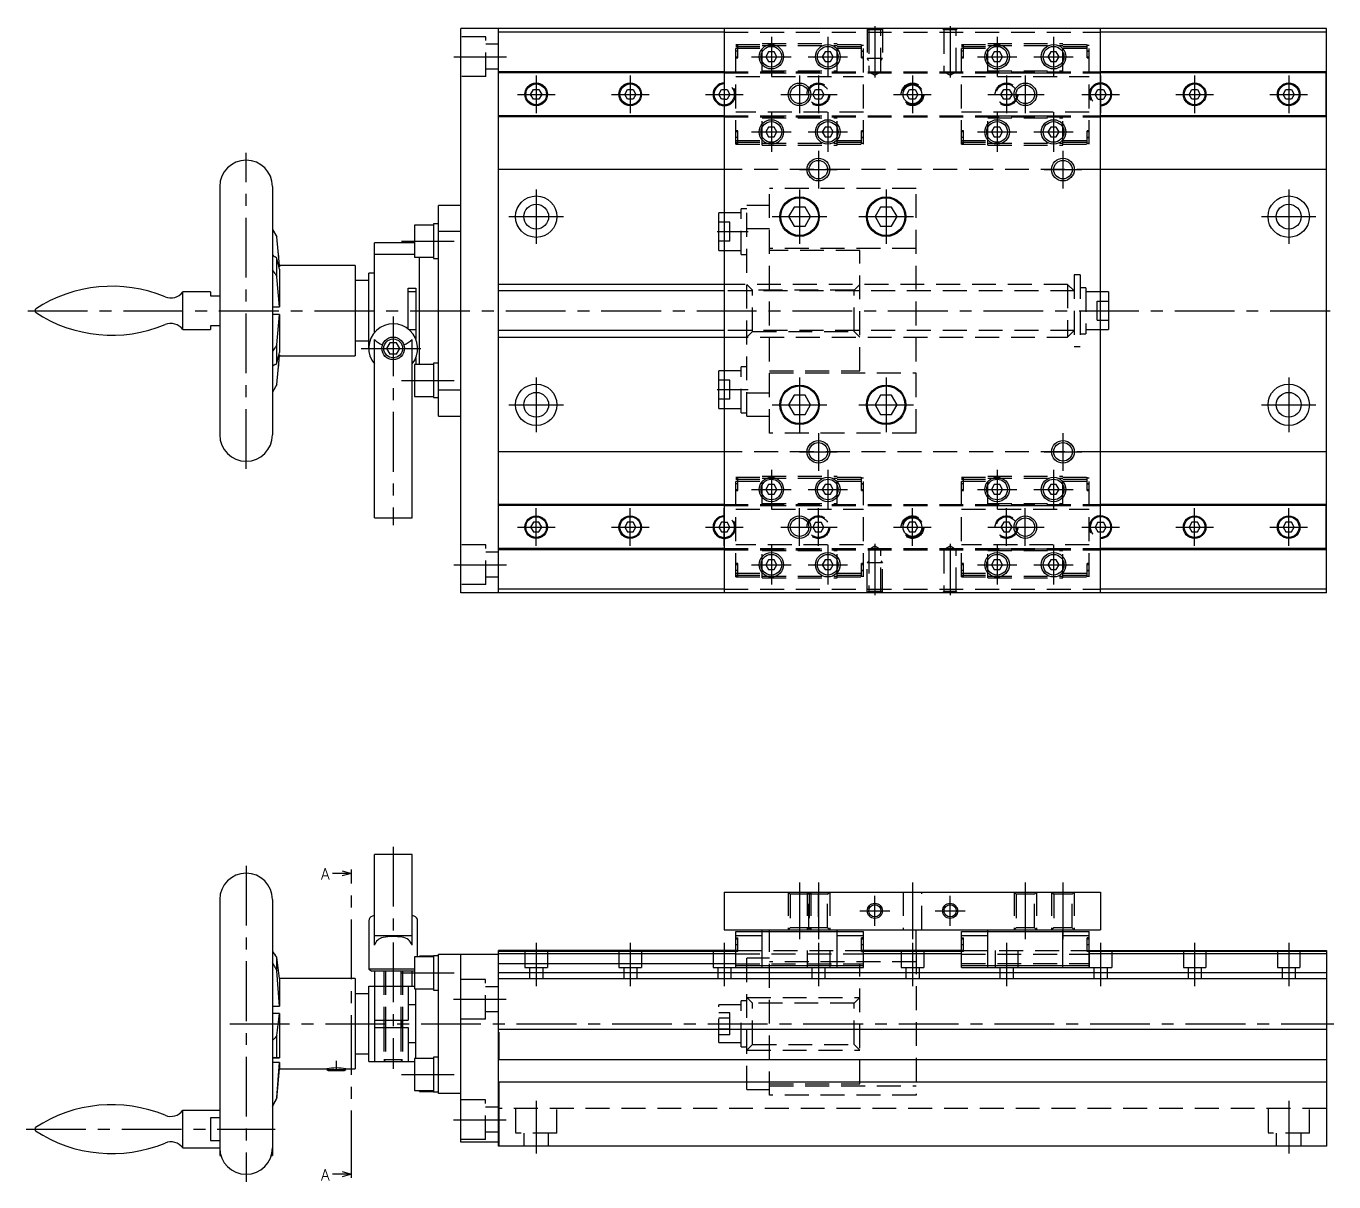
# Model space of a CAD drawing. Extents: x -2 to 570, y -8 to 315.
# Drawn here: x 222.8 to 570.3, y 8 to 315.1 of the extents above; entities that cross this region are included whole.
import ezdxf

# ---------------------------------------------------------------- set-up
doc = ezdxf.new("R2010")
doc.units = 0
doc.header["$LTSCALE"] = 0.5
doc.linetypes.add('CENTER', pattern=[50.8, 31.75, -6.35, 6.35, -6.35])
doc.linetypes.add('DASHED', pattern=[19.05, 12.7, -6.35])
for name, color, linetype in [('MSM_CENTER', 1, 'CENTER'), ('MSM_CONTINUOUS', 7, 'CONTINUOUS'), ('MSM_DASHED', 4, 'DASHED'), ('MSM_NARROW', 5, 'CONTINUOUS'), ('MSM_PART_NUMBER', 7, 'CONTINUOUS')]:
    doc.layers.add(name, color=color, linetype=linetype)
doc.styles.get("Standard").update_dxf_attribs({"font": 'txt.shx', "height": 3, "bigfont": 'bigfont.shx'})

msp = doc.modelspace()

# ---------------------------------------------------------------- linework, layer by layer
at = {"layer": 'MSM_CENTER'}
for p, q in [((448.31, 315.1), (448.31, 301.42)), ((468.31, 315.1), (468.31, 301.42)), ((420.81, 312.23), (420.81, 301.73)), ((435.81, 312.23), (435.81, 301.73)), ((480.81, 312.23), (480.81, 301.73)), ((495.81, 312.23), (495.81, 301.73)), ((336.38, 306.98), (350.38, 306.98)), ((411.88, 308.48), (411.33, 308.48)), ((415.56, 306.98), (426.06, 306.98)), ((430.56, 306.98), (441.06, 306.98)), ((445.28, 308.48), (444.73, 308.48)), ((471.88, 308.48), (471.33, 308.48)), ((475.56, 306.98), (486.06, 306.98)), ((490.56, 306.98), (501.06, 306.98)), ((505.28, 308.48), (504.73, 308.48)), ((358.31, 301.98), (358.31, 291.98)), ((383.31, 301.98), (383.31, 291.98)), ((408.31, 301.98), (408.31, 291.98)), ((428.31, 301.98), (428.31, 291.98)), ((433.31, 301.98), (433.31, 291.98)), ((458.31, 301.98), (458.31, 291.98)), ((483.31, 301.98), (483.31, 291.98)), ((488.31, 301.98), (488.31, 291.98)), ((508.31, 301.98), (508.31, 291.98)), ((533.31, 301.98), (533.31, 291.98)), ((558.31, 301.98), (558.31, 291.98)), ((353.31, 296.98), (363.31, 296.98)), ((378.31, 296.98), (388.31, 296.98)), ((403.31, 296.98), (413.31, 296.98)), ((423.31, 296.98), (438.31, 296.98)), ((453.31, 296.98), (463.31, 296.98)), ((478.31, 296.98), (493.31, 296.98)), ((503.31, 296.98), (513.31, 296.98)), ((528.31, 296.98), (538.31, 296.98)), ((553.31, 296.98), (563.31, 296.98)), ((420.81, 292.23), (420.81, 281.73)), ((435.81, 292.23), (435.81, 281.73)), ((480.81, 292.23), (480.81, 281.73)), ((495.81, 292.23), (495.81, 281.73)), ((411.88, 285.48), (411.33, 285.48)), ((415.56, 286.98), (426.06, 286.98)), ((430.56, 286.98), (441.06, 286.98)), ((445.28, 285.48), (444.73, 285.48)), ((471.88, 285.48), (471.33, 285.48)), ((475.56, 286.98), (486.06, 286.98)), ((490.56, 286.98), (501.06, 286.98)), ((505.28, 285.48), (504.73, 285.48)), ((433.31, 281.98), (433.31, 271.98)), ((498.31, 281.98), (498.31, 271.98)), ((281.21, 197.48), (281.21, 281.48)), ((428.31, 276.98), (438.31, 276.98)), ((493.31, 276.98), (503.31, 276.98)), ((358.31, 271.73), (358.31, 257.23)), ((428.31, 271.73), (428.31, 257.23)), ((451.31, 271.73), (451.31, 257.23)), ((558.31, 271.73), (558.31, 257.23)), ((351.06, 264.48), (365.56, 264.48)), ((421.06, 264.48), (435.56, 264.48)), ((444.06, 264.48), (458.56, 264.48)), ((551.06, 264.48), (565.56, 264.48)), ((322.48, 257.98), (336.48, 257.98)), ((414.68, 260.48), (406.43, 260.48)), ((223.21, 239.48), (570.31, 239.48)), ((320.31, 237.98), (320.31, 182.48)), ((311.81, 229.48), (328.81, 229.48)), ((322.48, 220.98), (336.48, 220.98)), ((358.31, 221.73), (358.31, 207.23)), ((428.31, 221.73), (428.31, 207.23)), ((451.31, 221.73), (451.31, 207.23)), ((558.31, 221.73), (558.31, 207.23)), ((414.68, 218.48), (406.43, 218.48)), ((351.06, 214.48), (365.56, 214.48)), ((421.06, 214.48), (435.56, 214.48)), ((444.06, 214.48), (458.56, 214.48)), ((551.06, 214.48), (565.56, 214.48)), ((433.31, 206.98), (433.31, 196.98)), ((498.31, 206.98), (498.31, 196.98)), ((428.31, 201.98), (438.31, 201.98)), ((493.31, 201.98), (503.31, 201.98)), ((420.81, 197.23), (420.81, 186.73)), ((435.81, 197.23), (435.81, 186.73)), ((480.81, 197.23), (480.81, 186.73)), ((495.81, 197.23), (495.81, 186.73)), ((411.88, 193.48), (411.33, 193.48)), ((415.56, 191.98), (426.06, 191.98)), ((430.56, 191.98), (441.06, 191.98)), ((445.28, 193.48), (444.73, 193.48)), ((471.88, 193.48), (471.33, 193.48)), ((475.56, 191.98), (486.06, 191.98)), ((490.56, 191.98), (501.06, 191.98)), ((505.28, 193.48), (504.73, 193.48)), ((358.31, 176.98), (358.31, 186.98)), ((383.31, 176.98), (383.31, 186.98)), ((408.31, 176.98), (408.31, 186.98)), ((428.31, 176.98), (428.31, 186.98)), ((433.31, 176.98), (433.31, 186.98)), ((458.31, 176.98), (458.31, 186.98)), ((483.31, 176.98), (483.31, 186.98)), ((488.31, 176.98), (488.31, 186.98)), ((508.31, 176.98), (508.31, 186.98)), ((533.31, 176.98), (533.31, 186.98)), ((558.31, 176.98), (558.31, 186.98)), ((353.31, 181.98), (363.31, 181.98)), ((378.31, 181.98), (388.31, 181.98)), ((403.31, 181.98), (413.31, 181.98)), ((423.31, 181.98), (438.31, 181.98)), ((453.31, 181.98), (463.31, 181.98)), ((478.31, 181.98), (493.31, 181.98)), ((503.31, 181.98), (513.31, 181.98)), ((528.31, 181.98), (538.31, 181.98)), ((553.31, 181.98), (563.31, 181.98)), ((448.31, 177.53), (448.31, 163.86)), ((468.31, 177.53), (468.31, 163.86)), ((420.81, 177.23), (420.81, 166.73)), ((435.81, 177.23), (435.81, 166.73)), ((480.81, 177.23), (480.81, 166.73)), ((495.81, 177.23), (495.81, 166.73)), ((336.38, 171.98), (350.38, 171.98)), ((411.88, 170.48), (411.33, 170.48)), ((415.56, 171.98), (426.06, 171.98)), ((430.56, 171.98), (441.06, 171.98)), ((445.28, 170.48), (444.73, 170.48)), ((471.88, 170.48), (471.33, 170.48)), ((475.56, 171.98), (486.06, 171.98)), ((490.56, 171.98), (501.06, 171.98)), ((505.28, 170.48), (504.73, 170.48)), ((320.31, 97), (320.31, 38.03)), ((281.21, 92), (281.21, 8)), ((309.21, 11.04), (309.21, 88.96)), ((428.31, 87.5), (428.31, 72.5)), ((433.31, 87.5), (433.31, 72.5)), ((458.31, 87.5), (458.31, 72.5)), ((488.31, 87.5), (488.31, 72.5)), ((498.31, 87.5), (498.31, 72.5)), ((448.31, 76), (448.31, 84)), ((468.31, 76), (468.31, 84)), ((444.31, 80), (452.31, 80)), ((464.31, 80), (472.31, 80)), ((358.31, 71.5), (358.31, 60)), ((383.31, 71.5), (383.31, 60)), ((408.31, 71.5), (408.31, 60)), ((411.88, 71), (411.33, 71)), ((433.31, 71.5), (433.31, 60)), ((445.28, 71), (444.73, 71)), ((458.31, 71.5), (458.31, 60)), ((471.88, 71), (471.33, 71)), ((483.31, 71.5), (483.31, 60)), ((505.28, 71), (504.73, 71)), ((508.31, 71.5), (508.31, 60)), ((533.31, 71.5), (533.31, 60)), ((558.31, 71.5), (558.31, 60)), ((322.48, 63.5), (336.48, 63.5)), ((336.31, 56.5), (350.31, 56.5)), ((276.91, 50), (570.31, 50)), ((305.21, 37.48), (305.21, 40.12)), ((322.48, 36.5), (336.48, 36.5)), ((358.31, 29.5), (358.31, 15.5)), ((558.31, 29.5), (558.31, 15.5)), ((336.31, 24.5), (350.36, 24.5)), ((222.76, 22), (288.91, 22))]:
    msp.add_line(p, q, dxfattribs=at)
at = {"layer": 'MSM_CONTINUOUS'}
for p, q in [((338.31, 164.48), (338.31, 314.48)), ((348.31, 314.48), (338.31, 314.48)), ((348.31, 164.48), (348.31, 314.48)), ((348.31, 314.43), (348.36, 314.43)), ((408.31, 313.48), (348.31, 313.48)), ((568.31, 314.48), (348.36, 314.48)), ((348.36, 314.48), (348.36, 314.43)), ((408.31, 314.48), (408.31, 164.48)), ((508.31, 164.48), (508.31, 314.48)), ((568.31, 313.48), (508.31, 313.48)), ((568.31, 164.48), (568.31, 314.48)), ((420.07, 308.26), (419.33, 306.98)), ((419.33, 306.98), (420.07, 305.7)), ((421.55, 308.26), (420.07, 308.26)), ((422.28, 306.98), (421.55, 308.26)), ((421.55, 305.7), (422.28, 306.98)), ((435.07, 308.26), (434.33, 306.98)), ((434.33, 306.98), (435.07, 305.7)), ((436.55, 308.26), (435.07, 308.26)), ((437.28, 306.98), (436.55, 308.26)), ((436.55, 305.7), (437.28, 306.98)), ((480.07, 308.26), (479.33, 306.98)), ((479.33, 306.98), (480.07, 305.7)), ((481.55, 308.26), (480.07, 308.26)), ((482.28, 306.98), (481.55, 308.26)), ((481.55, 305.7), (482.28, 306.98)), ((495.07, 308.26), (494.33, 306.98)), ((494.33, 306.98), (495.07, 305.7)), ((496.55, 308.26), (495.07, 308.26)), ((497.28, 306.98), (496.55, 308.26)), ((496.55, 305.7), (497.28, 306.98)), ((408.31, 302.98), (348.31, 302.98)), ((408.31, 302.68), (348.31, 302.68)), ((420.07, 305.7), (421.55, 305.7)), ((435.07, 305.7), (436.55, 305.7)), ((480.07, 305.7), (481.55, 305.7)), ((495.07, 305.7), (496.55, 305.7)), ((568.31, 302.98), (508.31, 302.98)), ((568.26, 302.68), (508.31, 302.68)), ((568.26, 290.98), (568.26, 302.98)), ((356.83, 296.98), (357.57, 298.26)), ((357.57, 295.7), (356.83, 296.98)), ((357.57, 298.26), (359.05, 298.26)), ((359.05, 295.7), (357.57, 295.7)), ((359.05, 298.26), (359.78, 296.98)), ((359.78, 296.98), (359.05, 295.7)), ((381.83, 296.98), (382.57, 298.26)), ((382.57, 295.7), (381.83, 296.98)), ((382.57, 298.26), (384.05, 298.26)), ((384.05, 295.7), (382.57, 295.7)), ((384.05, 298.26), (384.78, 296.98)), ((384.78, 296.98), (384.05, 295.7)), ((406.83, 296.98), (407.57, 298.26)), ((407.57, 295.7), (406.83, 296.98)), ((407.57, 298.26), (408.31, 298.26)), ((408.31, 295.7), (407.57, 295.7)), ((456.83, 296.98), (457.57, 298.26)), ((457.57, 295.7), (456.83, 296.98)), ((457.57, 298.26), (459.05, 298.26)), ((459.05, 295.7), (457.57, 295.7)), ((459.05, 298.26), (459.78, 296.98)), ((459.78, 296.98), (459.05, 295.7)), ((508.31, 298.26), (509.05, 298.26)), ((508.31, 295.7), (509.05, 295.7)), ((509.05, 298.26), (509.78, 296.98)), ((509.78, 296.98), (509.05, 295.7)), ((531.83, 296.98), (532.57, 298.26)), ((532.57, 295.7), (531.83, 296.98)), ((532.57, 298.26), (534.05, 298.26)), ((534.05, 295.7), (532.57, 295.7)), ((534.05, 298.26), (534.78, 296.98)), ((534.78, 296.98), (534.05, 295.7)), ((556.83, 296.98), (557.57, 298.26)), ((557.57, 295.7), (556.83, 296.98)), ((557.57, 298.26), (559.05, 298.26)), ((559.05, 295.7), (557.57, 295.7)), ((559.05, 298.26), (559.78, 296.98)), ((559.78, 296.98), (559.05, 295.7)), ((408.31, 291.28), (348.31, 291.28)), ((408.31, 290.98), (348.31, 290.98)), ((568.26, 291.28), (508.31, 291.28)), ((568.26, 290.98), (508.31, 290.98)), ((420.07, 288.26), (419.33, 286.98)), ((419.33, 286.98), (420.07, 285.7)), ((421.55, 288.26), (420.07, 288.26)), ((420.07, 285.7), (421.55, 285.7)), ((422.28, 286.98), (421.55, 288.26)), ((421.55, 285.7), (422.28, 286.98)), ((435.07, 288.26), (434.33, 286.98)), ((434.33, 286.98), (435.07, 285.7)), ((436.55, 288.26), (435.07, 288.26)), ((435.07, 285.7), (436.55, 285.7)), ((437.28, 286.98), (436.55, 288.26)), ((436.55, 285.7), (437.28, 286.98)), ((480.07, 288.26), (479.33, 286.98)), ((479.33, 286.98), (480.07, 285.7)), ((481.55, 288.26), (480.07, 288.26)), ((480.07, 285.7), (481.55, 285.7)), ((482.28, 286.98), (481.55, 288.26)), ((481.55, 285.7), (482.28, 286.98)), ((495.07, 288.26), (494.33, 286.98)), ((494.33, 286.98), (495.07, 285.7)), ((496.55, 288.26), (495.07, 288.26)), ((495.07, 285.7), (496.55, 285.7)), ((497.28, 286.98), (496.55, 288.26)), ((496.55, 285.7), (497.28, 286.98)), ((408.31, 276.98), (348.31, 276.98)), ((568.31, 276.98), (508.31, 276.98)), ((274.21, 272.48), (274.21, 206.48)), ((288.21, 272.48), (288.21, 206.48)), ((332.31, 211.48), (332.31, 267.48)), ((338.31, 267.48), (332.31, 267.48)), ((406.81, 255.48), (406.81, 265.48)), ((408.31, 265.48), (406.81, 265.48)), ((426.84, 267.02), (425.37, 264.48)), ((425.37, 264.48), (426.84, 261.94)), ((429.77, 267.02), (426.84, 267.02)), ((431.24, 264.48), (429.77, 267.02)), ((429.77, 261.94), (431.24, 264.48)), ((449.84, 267.02), (448.37, 264.48)), ((448.37, 264.48), (449.84, 261.94)), ((452.77, 267.02), (449.84, 267.02)), ((454.24, 264.48), (452.77, 267.02)), ((452.77, 261.94), (454.24, 264.48)), ((288.21, 261.08), (289.38, 259.08)), ((326.01, 262.23), (326.01, 253.73)), ((331.01, 262.23), (326.01, 262.23)), ((331.01, 262.58), (331.01, 253.38)), ((332.31, 262.58), (331.01, 262.58)), ((426.84, 261.94), (429.77, 261.94)), ((449.84, 261.94), (452.77, 261.94)), ((290.07, 251.48), (289.38, 259.08)), ((315.31, 233.63), (315.31, 257.48)), ((326.01, 257.48), (315.31, 257.48)), ((338.31, 260.49), (332.31, 260.49)), ((289.38, 253.49), (288.9, 253.79)), ((290.07, 251.16), (289.78, 254.85)), ((326.01, 254.44), (315.31, 254.44)), ((326.01, 253.73), (331.01, 253.73)), ((327.31, 225.23), (327.31, 253.73)), ((406.81, 255.48), (408.31, 255.48)), ((289.38, 248.52), (289.38, 253.49)), ((289.94, 251.16), (290.07, 251.16)), ((310.21, 251.48), (290.07, 251.48)), ((290.07, 251.48), (290.07, 251.16)), ((290.07, 250.54), (290.07, 240.48)), ((310.21, 251.48), (310.21, 227.48)), ((331.01, 253.38), (332.31, 253.38)), ((288.9, 249.35), (289.38, 248.52)), ((290.07, 240.48), (289.38, 248.52)), ((313.81, 247.48), (310.21, 247.48)), ((313.81, 229.48), (313.81, 249.48)), ((315.31, 249.48), (313.81, 249.48)), ((271.71, 244.48), (264.42, 244.48)), ((264.42, 234.48), (264.42, 244.48)), ((271.71, 244.48), (271.71, 243.48)), ((271.71, 243.48), (274.21, 243.48)), ((324.31, 234.6), (324.31, 245.48)), ((324.31, 245.48), (326.31, 245.48)), ((326.31, 244.48), (324.31, 244.48)), ((326.31, 245.48), (326.31, 231.98)), ((408.31, 246.48), (348.31, 246.48)), ((510.41, 244.48), (508.31, 244.48)), ((510.41, 244.48), (510.41, 234.48)), ((225.21, 239.06), (225.21, 239.9)), ((288.21, 240.48), (290.07, 240.48)), ((290.07, 238.47), (288.21, 238.47)), ((289.38, 230.43), (290.07, 238.47)), ((290.07, 238.47), (290.07, 228.41)), ((264.42, 234.48), (271.71, 234.48)), ((271.71, 235.48), (271.71, 234.48)), ((274.21, 235.48), (271.71, 235.48)), ((324.46, 234.48), (326.31, 234.48)), ((508.31, 234.48), (510.41, 234.48)), ((289.38, 230.43), (288.9, 229.6)), ((289.38, 225.47), (289.38, 230.43)), ((310.21, 231.48), (313.81, 231.48)), ((315.31, 184.48), (315.31, 231.81)), ((319.44, 230.98), (318.57, 229.48)), ((318.57, 229.48), (319.44, 227.98)), ((321.17, 230.98), (319.44, 230.98)), ((322.04, 229.48), (321.17, 230.98)), ((321.17, 227.98), (322.04, 229.48)), ((325.31, 184.48), (325.31, 231.81)), ((348.31, 232.48), (408.31, 232.48)), ((289.38, 219.88), (290.07, 227.48)), ((289.78, 224.11), (290.07, 227.79)), ((290.07, 227.79), (289.94, 227.79)), ((290.07, 227.79), (290.07, 227.48)), ((290.07, 227.48), (310.21, 227.48)), ((321.17, 227.98), (319.44, 227.98)), ((326.31, 226.98), (326.31, 225.23)), ((288.9, 225.16), (289.38, 225.47)), ((326.01, 225.23), (326.01, 216.73)), ((331.01, 225.23), (326.01, 225.23)), ((331.01, 225.58), (331.01, 216.38)), ((332.31, 225.58), (331.01, 225.58)), ((406.81, 213.48), (406.81, 223.48)), ((408.31, 223.48), (406.81, 223.48)), ((289.38, 219.88), (288.21, 217.88)), ((326.01, 216.73), (331.01, 216.73)), ((331.01, 216.38), (332.31, 216.38)), ((332.31, 218.46), (338.31, 218.46)), ((426.84, 217.02), (425.37, 214.48)), ((429.77, 217.02), (426.84, 217.02)), ((431.24, 214.48), (429.77, 217.02)), ((449.84, 217.02), (448.37, 214.48)), ((452.77, 217.02), (449.84, 217.02)), ((454.24, 214.48), (452.77, 217.02)), ((406.81, 213.48), (408.31, 213.48)), ((425.37, 214.48), (426.84, 211.94)), ((429.77, 211.94), (431.24, 214.48)), ((448.37, 214.48), (449.84, 211.94)), ((452.77, 211.94), (454.24, 214.48)), ((332.31, 211.48), (338.31, 211.48)), ((426.84, 211.94), (429.77, 211.94)), ((449.84, 211.94), (452.77, 211.94)), ((408.31, 201.98), (348.31, 201.98)), ((568.31, 201.98), (508.31, 201.98)), ((420.07, 193.26), (419.33, 191.98)), ((419.33, 191.98), (420.07, 190.7)), ((421.55, 193.26), (420.07, 193.26)), ((422.28, 191.98), (421.55, 193.26)), ((421.55, 190.7), (422.28, 191.98)), ((435.07, 193.26), (434.33, 191.98)), ((434.33, 191.98), (435.07, 190.7)), ((436.55, 193.26), (435.07, 193.26)), ((437.28, 191.98), (436.55, 193.26)), ((436.55, 190.7), (437.28, 191.98)), ((480.07, 193.26), (479.33, 191.98)), ((479.33, 191.98), (480.07, 190.7)), ((481.55, 193.26), (480.07, 193.26)), ((482.28, 191.98), (481.55, 193.26)), ((481.55, 190.7), (482.28, 191.98)), ((495.07, 193.26), (494.33, 191.98)), ((494.33, 191.98), (495.07, 190.7)), ((496.55, 193.26), (495.07, 193.26)), ((497.28, 191.98), (496.55, 193.26)), ((496.55, 190.7), (497.28, 191.98)), ((408.31, 187.98), (348.31, 187.98)), ((408.31, 187.68), (348.31, 187.68)), ((420.07, 190.7), (421.55, 190.7)), ((435.07, 190.7), (436.55, 190.7)), ((480.07, 190.7), (481.55, 190.7)), ((495.07, 190.7), (496.55, 190.7)), ((568.26, 187.98), (508.31, 187.98)), ((568.26, 187.68), (508.31, 187.68)), ((568.26, 175.98), (568.26, 187.98)), ((315.31, 184.48), (325.31, 184.48)), ((357.57, 183.26), (356.83, 181.98)), ((356.83, 181.98), (357.57, 180.7)), ((359.05, 183.26), (357.57, 183.26)), ((359.78, 181.98), (359.05, 183.26)), ((359.05, 180.7), (359.78, 181.98)), ((382.57, 183.26), (381.83, 181.98)), ((381.83, 181.98), (382.57, 180.7)), ((384.05, 183.26), (382.57, 183.26)), ((384.78, 181.98), (384.05, 183.26)), ((384.05, 180.7), (384.78, 181.98)), ((407.57, 183.26), (406.83, 181.98)), ((406.83, 181.98), (407.57, 180.7)), ((408.31, 183.26), (407.57, 183.26)), ((457.57, 183.26), (456.83, 181.98)), ((456.83, 181.98), (457.57, 180.7)), ((459.05, 183.26), (457.57, 183.26)), ((459.78, 181.98), (459.05, 183.26)), ((459.05, 180.7), (459.78, 181.98)), ((508.31, 183.26), (509.05, 183.26)), ((509.78, 181.98), (509.05, 183.26)), ((509.05, 180.7), (509.78, 181.98)), ((532.57, 183.26), (531.83, 181.98)), ((531.83, 181.98), (532.57, 180.7)), ((534.05, 183.26), (532.57, 183.26)), ((534.78, 181.98), (534.05, 183.26)), ((534.05, 180.7), (534.78, 181.98)), ((557.57, 183.26), (556.83, 181.98)), ((556.83, 181.98), (557.57, 180.7)), ((559.05, 183.26), (557.57, 183.26)), ((559.78, 181.98), (559.05, 183.26)), ((559.05, 180.7), (559.78, 181.98)), ((357.57, 180.7), (359.05, 180.7)), ((382.57, 180.7), (384.05, 180.7)), ((407.57, 180.7), (408.31, 180.7)), ((457.57, 180.7), (459.05, 180.7)), ((508.31, 180.7), (509.05, 180.7)), ((532.57, 180.7), (534.05, 180.7)), ((557.57, 180.7), (559.05, 180.7)), ((408.31, 176.28), (348.31, 176.28)), ((408.31, 175.98), (348.31, 175.98)), ((568.26, 176.28), (508.31, 176.28)), ((568.31, 175.98), (508.31, 175.98)), ((420.07, 173.26), (419.33, 171.98)), ((419.33, 171.98), (420.07, 170.7)), ((421.55, 173.26), (420.07, 173.26)), ((420.07, 170.7), (421.55, 170.7)), ((422.28, 171.98), (421.55, 173.26)), ((421.55, 170.7), (422.28, 171.98)), ((435.07, 173.26), (434.33, 171.98)), ((434.33, 171.98), (435.07, 170.7)), ((436.55, 173.26), (435.07, 173.26)), ((435.07, 170.7), (436.55, 170.7)), ((437.28, 171.98), (436.55, 173.26)), ((436.55, 170.7), (437.28, 171.98)), ((480.07, 173.26), (479.33, 171.98)), ((479.33, 171.98), (480.07, 170.7)), ((481.55, 173.26), (480.07, 173.26)), ((480.07, 170.7), (481.55, 170.7)), ((482.28, 171.98), (481.55, 173.26)), ((481.55, 170.7), (482.28, 171.98)), ((495.07, 173.26), (494.33, 171.98)), ((494.33, 171.98), (495.07, 170.7)), ((496.55, 173.26), (495.07, 173.26)), ((495.07, 170.7), (496.55, 170.7)), ((497.28, 171.98), (496.55, 173.26)), ((496.55, 170.7), (497.28, 171.98)), ((348.31, 164.48), (338.31, 164.48)), ((408.31, 165.48), (348.31, 165.48)), ((348.36, 164.53), (348.31, 164.53)), ((348.36, 164.53), (348.36, 164.48)), ((568.31, 164.48), (348.36, 164.48)), ((568.31, 165.48), (508.31, 165.48)), ((315.31, 70.86), (315.31, 95)), ((325.31, 95), (315.31, 95)), ((325.31, 70.86), (325.31, 95)), ((408.31, 85), (408.31, 75)), ((408.31, 85), (508.31, 85)), ((508.31, 85), (508.31, 75)), ((274.21, 83), (274.21, 15)), ((288.21, 83), (288.21, 15)), ((313.81, 77.37), (313.81, 64.5)), ((326.81, 67.75), (326.81, 77.37)), ((315.31, 73.42), (325.31, 73.42)), ((408.31, 75), (508.31, 75)), ((411.36, 74.5), (445.26, 74.5)), ((411.36, 65), (411.36, 74.5)), ((411.36, 73.5), (418.36, 73.5)), ((418.36, 65), (418.36, 75)), ((438.26, 65), (438.26, 75)), ((438.26, 73.5), (445.26, 73.5)), ((445.26, 65), (445.26, 74.5)), ((459.31, 69.5), (459.31, 75)), ((471.36, 65), (471.36, 74.5)), ((471.36, 74.5), (505.26, 74.5)), ((471.36, 73.5), (478.36, 73.5)), ((478.36, 65), (478.36, 75)), ((498.26, 65), (498.26, 75)), ((498.26, 73.5), (505.26, 73.5)), ((505.26, 65), (505.26, 74.5)), ((411.36, 72.8), (411.86, 72.8)), ((411.86, 72.5), (411.36, 72.5)), ((411.86, 69.2), (411.86, 72.8)), ((444.76, 69.2), (444.76, 72.8)), ((445.26, 72.8), (444.76, 72.8)), ((445.26, 72.5), (444.76, 72.5)), ((471.36, 72.8), (471.86, 72.8)), ((471.86, 72.5), (471.36, 72.5)), ((471.86, 69.2), (471.86, 72.8)), ((505.26, 72.8), (504.76, 72.8)), ((504.76, 69.2), (504.76, 72.8)), ((505.26, 72.5), (504.76, 72.5)), ((289.38, 67.67), (288.9, 68.26)), ((289.38, 64.06), (289.38, 67.67)), ((331.01, 67.75), (326.01, 67.75)), ((326.01, 67.75), (326.01, 59.25)), ((327.31, 67.75), (327.31, 68)), ((331.01, 68), (327.31, 68)), ((332.31, 68.1), (331.01, 68.1)), ((331.01, 68.1), (331.01, 58.9)), ((332.31, 31.5), (332.31, 68.5)), ((332.31, 68.5), (348.31, 68.5)), ((338.31, 18.5), (338.31, 68.5)), ((348.31, 17.5), (348.31, 69.5)), ((411.86, 69.5), (348.31, 69.5)), ((411.86, 69.2), (348.31, 69.2)), ((411.36, 68.55), (348.31, 68.55)), ((411.86, 69.2), (411.36, 69.2)), ((471.86, 69.5), (444.76, 69.5)), ((444.76, 69.2), (445.26, 69.2)), ((471.36, 69.2), (445.26, 69.2)), ((471.36, 68.55), (445.26, 68.55)), ((471.86, 69.2), (471.36, 69.2)), ((504.76, 69.5), (568.31, 69.5)), ((568.31, 69.2), (504.76, 69.2)), ((568.31, 68.55), (505.26, 68.55)), ((568.31, 69.5), (568.31, 17.5)), ((288.9, 65.03), (289.38, 64.06)), ((290.07, 54.65), (289.38, 64.06)), ((313.81, 64.5), (314.67, 64)), ((326.01, 64.5), (313.81, 64.5)), ((325.94, 64), (314.67, 64)), ((315.31, 64), (315.31, 40)), ((325.31, 60), (325.31, 64)), ((325.94, 64), (326.01, 64.04)), ((411.36, 65.95), (348.31, 65.95)), ((568.31, 63.5), (348.31, 63.5)), ((411.36, 65.5), (445.26, 65.5)), ((411.36, 65), (445.26, 65)), ((471.36, 65.5), (505.26, 65.5)), ((471.36, 65), (505.26, 65)), ((310.21, 62), (290.07, 62)), ((290.07, 61.96), (290.07, 54.65)), ((310.21, 62), (310.21, 38)), ((313.81, 60), (326.01, 60)), ((313.81, 40), (313.81, 60)), ((324.31, 60), (324.31, 51)), ((326.01, 59.25), (331.01, 59.25)), ((326.31, 40.75), (326.31, 59.25)), ((348.31, 62), (568.31, 62)), ((313.81, 58), (310.21, 58)), ((331.01, 58.9), (332.31, 58.9)), ((288.21, 54.65), (290.07, 54.65)), ((290.07, 52.74), (288.21, 52.74)), ((290.07, 52.74), (290.07, 40.92)), ((326.31, 55), (324.31, 55)), ((315.31, 51), (324.31, 51)), ((315.31, 49), (324.31, 49)), ((317.81, 51), (317.81, 49)), ((317.81, 51), (317.81, 49)), ((322.81, 49), (322.81, 51)), ((322.81, 51), (322.81, 49)), ((324.31, 49), (324.31, 40)), ((289.38, 46.86), (288.9, 46.25)), ((289.38, 41.02), (289.38, 46.86)), ((568.31, 48.5), (348.31, 48.5)), ((348.36, 47.81), (348.31, 47.81)), ((348.36, 47.81), (348.36, 40.5)), ((310.21, 42), (313.81, 42)), ((324.31, 45), (326.31, 45)), ((290.07, 39.74), (288.21, 39.74)), ((288.36, 40.92), (290.07, 40.92)), ((288.88, 41.03), (289.38, 41.02)), ((289.38, 30.39), (290.07, 39.74)), ((290.07, 39.74), (290.07, 38)), ((313.81, 40), (326.01, 40)), ((331.01, 40.75), (326.01, 40.75)), ((326.01, 40.75), (326.01, 32.25)), ((332.31, 41.1), (331.01, 41.1)), ((331.01, 41.1), (331.01, 31.9)), ((348.31, 40.5), (568.31, 40.5)), ((289.38, 30.15), (290.07, 38)), ((290.07, 38), (302.71, 38)), ((302.71, 38), (302.71, 37.86)), ((302.71, 37.86), (303.15, 37.6)), ((302.71, 37.86), (307.71, 37.86)), ((303.15, 37.6), (307.26, 37.6)), ((307.26, 37.6), (307.71, 37.86)), ((307.7, 38), (310.21, 38)), ((307.71, 37.86), (307.71, 38)), ((326.01, 32.25), (331.01, 32.25)), ((327.31, 32), (327.31, 32.25)), ((327.31, 32), (331.01, 32)), ((331.01, 31.9), (332.31, 31.9)), ((338.31, 31.5), (332.31, 31.5)), ((568.31, 34.5), (348.31, 34.5)), ((348.36, 34.5), (348.36, 17.5)), ((288.9, 29.43), (288.21, 28.1)), ((289.38, 30.39), (288.9, 29.43)), ((289.38, 30.15), (289.38, 30.39)), ((274.21, 27), (264.42, 27)), ((264.42, 17), (264.42, 27)), ((271.71, 25), (271.71, 19)), ((274.21, 25), (271.71, 25)), ((225.21, 21.58), (225.21, 22.42)), ((271.71, 19), (274.21, 19)), ((348.31, 18.5), (338.31, 18.5)), ((568.31, 17.5), (348.31, 17.5)), ((264.42, 17), (274.21, 17)), ((274.21, 15), (274.49, 15)), ((287.92, 15), (288.21, 15))]:
    msp.add_line(p, q, dxfattribs=at)
for centre, radius in [((420.81, 306.98), 3.25), ((420.81, 306.98), 2.75), ((435.81, 306.98), 3.25), ((435.81, 306.98), 2.75), ((480.81, 306.98), 3.25), ((480.81, 306.98), 2.75), ((495.81, 306.98), 3.25), ((495.81, 306.98), 2.75), ((358.31, 296.98), 3), ((358.31, 296.98), 2.75), ((383.31, 296.98), 3), ((383.31, 296.98), 2.75), ((428.31, 296.98), 2.46), ((458.31, 296.98), 2.5), ((488.31, 296.98), 2.46), ((533.31, 296.98), 3), ((533.31, 296.98), 2.75), ((558.31, 296.98), 3), ((558.31, 296.98), 2.75), ((420.81, 286.98), 3.25), ((420.81, 286.98), 2.75), ((435.81, 286.98), 3.25), ((435.81, 286.98), 2.75), ((480.81, 286.98), 3.25), ((480.81, 286.98), 2.75), ((495.81, 286.98), 3.25), ((495.81, 286.98), 2.75), ((433.31, 276.98), 2.46), ((498.31, 276.98), 2.46), ((358.31, 264.48), 5.5), ((358.31, 264.48), 3.3), ((428.31, 264.48), 5.25), ((428.31, 264.48), 5), ((451.31, 264.48), 5.25), ((451.31, 264.48), 5), ((558.31, 264.48), 5.5), ((558.31, 264.48), 3.3), ((320.31, 229.48), 3), ((320.31, 229.48), 2.5), ((358.31, 214.48), 5.5), ((428.31, 214.48), 5.25), ((428.31, 214.48), 5), ((451.31, 214.48), 5.25), ((451.31, 214.48), 5), ((558.31, 214.48), 5.5), ((358.31, 214.48), 3.3), ((558.31, 214.48), 3.3), ((433.31, 201.98), 2.46), ((498.31, 201.98), 2.46), ((420.81, 191.98), 3.25), ((420.81, 191.98), 2.75), ((435.81, 191.98), 3.25), ((435.81, 191.98), 2.75), ((480.81, 191.98), 3.25), ((480.81, 191.98), 2.75), ((495.81, 191.98), 3.25), ((495.81, 191.98), 2.75), ((358.31, 181.98), 3), ((358.31, 181.98), 2.75), ((383.31, 181.98), 3), ((383.31, 181.98), 2.75), ((428.31, 181.98), 2.46), ((458.31, 181.98), 2.5), ((488.31, 181.98), 2.46), ((533.31, 181.98), 3), ((533.31, 181.98), 2.75), ((558.31, 181.98), 3), ((558.31, 181.98), 2.75), ((420.81, 171.98), 3.25), ((420.81, 171.98), 2.75), ((435.81, 171.98), 3.25), ((435.81, 171.98), 2.75), ((480.81, 171.98), 3.25), ((480.81, 171.98), 2.75), ((495.81, 171.98), 3.25), ((495.81, 171.98), 2.75), ((448.31, 80), 1.62), ((468.31, 80), 1.62)]:
    msp.add_circle(centre, radius, dxfattribs=at)
for centre, radius, start, end in [((408.31, 296.98), 3, 90, 270), ((408.31, 296.98), 2.75, 90, 270), ((508.31, 296.98), 3, 270, 90), ((508.31, 296.98), 2.75, 270, 90), ((281.21, 272.48), 7, 0.0123, 180), ((291.06, 257.06), 3.92, 223.3442, 236.5912), ((241.3, 216.16), 58.03, 34.8863, 36.0668), ((243.41, 241.22), 47.58, 11.2966, 14.9402), ((245.53, 208.98), 37, 67.5217, 123.3194), ((261.21, 246.86), 4, 247.5217, 323.3982), ((245.53, 269.98), 37, 236.6806, 292.4783), ((261.21, 232.09), 4, 36.6018, 112.4783), ((320.31, 229.48), 6.5, 320.2849, 219.7151), ((283.4, 232.79), 6.36, 319.1465, 329.9192), ((320.16, 237.08), 7.17, 227.3401, 247.8909), ((320.45, 237.08), 7.17, 292.1091, 312.6599), ((243, 237.83), 48, 345.0758, 348.6874), ((290.93, 222.04), 3.73, 123.0561, 137.0332), ((281.21, 206.48), 7, 180, 359.9877), ((408.31, 181.98), 3, 90, 270), ((408.31, 181.98), 2.75, 90, 270), ((508.31, 181.98), 3, 270, 90), ((508.31, 181.98), 2.75, 270, 90), ((281.21, 83), 7, 0.0123, 180), ((315.11, 77.37), 1.3, 104.5706, 180), ((320.31, 57.36), 21.97, 103.1548, 104.5706), ((320.31, 57.36), 21.97, 75.4294, 76.8452), ((325.51, 77.37), 1.3, 0, 75.4294), ((320.3, 59.63), 13.57, 79.6693, 101.3236), ((318.18, 69.98), 3, 100.4873, 163.0346), ((322.39, 69.94), 3.06, 17.4567, 83.5479), ((299.22, 76.68), 13.32, 214.254, 219.2372), ((277.42, 59.27), 12.85, 26.6479, 32.8857), ((123.54, 44.84), 167.41, 5.8834, 7.8375), ((112.25, 70.52), 178.7, 352.3917, 354.2904), ((286.65, 48), 2.85, 303.1221, 322.1721), ((288.91, 39.56), 1.47, 91.4331, 118.6545), ((287.23, 24.79), 16.38, 80.0215, 82.4525), ((305.2, 26.25), 12.01, 77.9998, 102.0002), ((245.53, -8.5), 37, 67.5217, 123.3194), ((112.58, 123.65), 200, 331.4157, 332.1288), ((261.21, 29.39), 4, 247.5217, 323.3982), ((245.53, 52.5), 37, 236.6806, 292.4783), ((261.21, 14.62), 4, 36.6018, 112.4783), ((281.21, 17), 7, 180, 0)]:
    msp.add_arc(centre, radius, start, end, dxfattribs=at)
at = {"layer": 'MSM_DASHED'}
for p, q in [((408.31, 313.48), (508.31, 313.48)), ((446.31, 314.48), (446.69, 314.1)), ((446.31, 314.48), (446.31, 306.48)), ((446.69, 314.1), (446.69, 302.98)), ((449.93, 314.1), (446.69, 314.1)), ((449.93, 314.1), (450.31, 314.48)), ((449.93, 302.98), (449.93, 314.1)), ((450.31, 314.48), (450.31, 306.48)), ((466.31, 314.48), (466.69, 314.1)), ((466.69, 314.1), (466.69, 302.98)), ((469.93, 314.1), (466.69, 314.1)), ((469.93, 314.1), (470.31, 314.48)), ((469.93, 302.98), (469.93, 314.1)), ((344.91, 312.23), (338.31, 312.23)), ((344.91, 301.73), (344.91, 312.23)), ((348.31, 310.28), (344.91, 310.28)), ((411.36, 283.73), (411.36, 310.23)), ((411.36, 310.23), (418.36, 310.23)), ((411.86, 309.98), (411.36, 309.98)), ((411.36, 309.73), (418.36, 309.73)), ((411.86, 306.68), (411.86, 310.23)), ((418.36, 310.48), (438.26, 310.48)), ((418.36, 302.73), (418.36, 310.48)), ((418.36, 309.98), (438.26, 309.98)), ((438.26, 302.73), (438.26, 310.48)), ((438.26, 310.23), (445.26, 310.23)), ((438.26, 309.73), (445.26, 309.73)), ((444.76, 306.68), (444.76, 310.23)), ((445.26, 309.98), (444.76, 309.98)), ((445.26, 283.73), (445.26, 310.23)), ((471.36, 310.23), (478.36, 310.23)), ((471.36, 283.73), (471.36, 310.23)), ((471.86, 309.98), (471.36, 309.98)), ((471.36, 309.73), (478.36, 309.73)), ((471.86, 306.68), (471.86, 310.23)), ((478.36, 310.48), (498.26, 310.48)), ((478.36, 302.73), (478.36, 310.48)), ((478.36, 309.98), (498.26, 309.98)), ((498.26, 302.73), (498.26, 310.48)), ((498.26, 310.23), (505.26, 310.23)), ((498.26, 309.73), (505.26, 309.73)), ((504.76, 306.68), (504.76, 310.23)), ((505.26, 309.98), (504.76, 309.98)), ((505.26, 283.73), (505.26, 310.23)), ((411.36, 309.23), (418.36, 309.23)), ((411.86, 308.48), (411.36, 308.48)), ((411.36, 306.98), (411.86, 306.98)), ((411.36, 306.68), (411.86, 306.68)), ((438.26, 309.23), (445.26, 309.23)), ((444.76, 308.48), (445.26, 308.48)), ((444.76, 306.98), (445.26, 306.98)), ((444.76, 306.68), (445.26, 306.68)), ((450.31, 306.48), (446.31, 306.48)), ((446.69, 305.98), (446.31, 306.48)), ((449.93, 305.98), (450.31, 306.48)), ((471.36, 309.23), (478.36, 309.23)), ((471.86, 308.48), (471.36, 308.48)), ((471.36, 306.98), (471.86, 306.98)), ((471.36, 306.68), (471.86, 306.68)), ((498.26, 309.23), (505.26, 309.23)), ((504.76, 308.48), (505.26, 308.48)), ((504.76, 306.98), (505.26, 306.98)), ((504.76, 306.68), (505.26, 306.68)), ((348.31, 303.68), (344.91, 303.68)), ((408.31, 302.98), (508.31, 302.98)), ((408.31, 302.68), (508.31, 302.68)), ((418.36, 303.23), (438.26, 303.23)), ((418.36, 302.73), (438.26, 302.73)), ((446.69, 302.98), (448.31, 302.04)), ((448.31, 302.04), (449.93, 302.98)), ((466.69, 302.98), (468.31, 302.04)), ((468.31, 302.04), (469.93, 302.98)), ((478.36, 303.23), (498.26, 303.23)), ((478.36, 302.73), (498.26, 302.73)), ((344.91, 301.73), (338.31, 301.73)), ((411.36, 301.73), (445.26, 301.73)), ((471.36, 301.73), (505.26, 301.73)), ((408.31, 298.26), (409.05, 298.26)), ((408.31, 295.7), (409.05, 295.7)), ((409.05, 298.26), (409.78, 296.98)), ((409.78, 296.98), (409.05, 295.7)), ((431.83, 296.98), (432.57, 298.26)), ((432.57, 295.7), (431.83, 296.98)), ((432.57, 298.26), (434.05, 298.26)), ((434.05, 295.7), (432.57, 295.7)), ((434.05, 298.26), (434.78, 296.98)), ((434.78, 296.98), (434.05, 295.7)), ((481.83, 296.98), (482.57, 298.26)), ((482.57, 295.7), (481.83, 296.98)), ((482.57, 298.26), (484.05, 298.26)), ((484.05, 295.7), (482.57, 295.7)), ((484.05, 298.26), (484.78, 296.98)), ((484.78, 296.98), (484.05, 295.7)), ((506.83, 296.98), (507.57, 298.26)), ((507.57, 295.7), (506.83, 296.98)), ((507.57, 298.26), (508.31, 298.26)), ((507.57, 295.7), (508.31, 295.7)), ((445.26, 292.23), (411.36, 292.23)), ((505.26, 292.23), (471.36, 292.23)), ((408.31, 291.28), (508.31, 291.28)), ((408.31, 290.98), (508.31, 290.98)), ((418.36, 291.23), (438.26, 291.23)), ((418.36, 283.48), (418.36, 291.23)), ((418.36, 290.73), (438.26, 290.73)), ((438.26, 283.48), (438.26, 291.23)), ((478.36, 291.23), (498.26, 291.23)), ((478.36, 283.48), (478.36, 291.23)), ((478.36, 290.73), (498.26, 290.73)), ((498.26, 283.48), (498.26, 291.23)), ((411.86, 287.28), (411.36, 287.28)), ((411.86, 286.98), (411.36, 286.98)), ((411.86, 285.48), (411.36, 285.48)), ((411.86, 283.73), (411.86, 287.28)), ((444.76, 283.73), (444.76, 287.28)), ((445.26, 287.28), (444.76, 287.28)), ((445.26, 286.98), (444.76, 286.98)), ((444.76, 285.48), (445.26, 285.48)), ((471.86, 287.28), (471.36, 287.28)), ((471.86, 286.98), (471.36, 286.98)), ((471.86, 285.48), (471.36, 285.48)), ((471.86, 283.73), (471.86, 287.28)), ((504.76, 283.73), (504.76, 287.28)), ((505.26, 287.28), (504.76, 287.28)), ((505.26, 286.98), (504.76, 286.98)), ((504.76, 285.48), (505.26, 285.48)), ((411.36, 284.73), (418.36, 284.73)), ((411.36, 284.23), (418.36, 284.23)), ((411.36, 283.98), (411.86, 283.98)), ((411.36, 283.73), (418.36, 283.73)), ((418.36, 283.98), (438.26, 283.98)), ((418.36, 283.48), (438.26, 283.48)), ((438.26, 284.73), (445.26, 284.73)), ((438.26, 284.23), (445.26, 284.23)), ((438.26, 283.73), (445.26, 283.73)), ((444.76, 283.98), (445.26, 283.98)), ((471.36, 284.73), (478.36, 284.73)), ((471.36, 284.23), (478.36, 284.23)), ((471.36, 283.98), (471.86, 283.98)), ((471.36, 283.73), (478.36, 283.73)), ((478.36, 283.98), (498.26, 283.98)), ((478.36, 283.48), (498.26, 283.48)), ((498.26, 284.73), (505.26, 284.73)), ((498.26, 284.23), (505.26, 284.23)), ((498.26, 283.73), (505.26, 283.73)), ((504.76, 283.98), (505.26, 283.98)), ((508.31, 276.98), (408.31, 276.98)), ((459.31, 271.98), (420.31, 271.98)), ((420.31, 206.98), (420.31, 271.98)), ((459.31, 206.98), (459.31, 271.98)), ((412.81, 265.48), (408.31, 265.48)), ((412.81, 254.38), (412.81, 266.58)), ((414.31, 266.58), (412.81, 266.58)), ((420.31, 267.48), (414.31, 267.48)), ((414.31, 211.48), (414.31, 267.48)), ((409.81, 263.02), (406.81, 263.02)), ((409.81, 257.94), (409.81, 263.02)), ((414.31, 261.33), (420.31, 261.33)), ((409.81, 260.48), (406.81, 260.48)), ((409.81, 257.94), (406.81, 257.94)), ((408.31, 255.48), (412.81, 255.48)), ((412.81, 254.38), (414.31, 254.38)), ((459.31, 255.98), (420.31, 255.98)), ((444.31, 255.48), (420.31, 255.48)), ((444.31, 223.48), (444.31, 255.48)), ((501.31, 248.98), (501.31, 229.98)), ((502.91, 248.98), (501.31, 248.98)), ((502.91, 248.98), (502.91, 229.98)), ((499.56, 246.48), (408.31, 246.48)), ((501.31, 244.73), (408.31, 244.73)), ((415.81, 244.98), (414.31, 246.48)), ((442.81, 244.98), (415.81, 244.98)), ((415.81, 233.98), (415.81, 244.98)), ((444.31, 246.48), (442.81, 244.98)), ((442.81, 233.98), (442.81, 244.98)), ((501.31, 244.73), (499.56, 246.48)), ((499.56, 246.48), (499.56, 232.48)), ((504.41, 245.58), (502.91, 245.58)), ((504.41, 245.58), (504.41, 233.38)), ((508.31, 244.48), (504.41, 244.48)), ((507.41, 242.02), (510.41, 242.02)), ((507.41, 236.94), (507.41, 242.02)), ((507.41, 239.48), (510.41, 239.48)), ((507.41, 236.94), (510.41, 236.94)), ((501.31, 234.23), (408.31, 234.23)), ((414.31, 232.48), (415.81, 233.98)), ((415.81, 233.98), (442.81, 233.98)), ((442.81, 233.98), (444.31, 232.48)), ((499.56, 232.48), (501.31, 234.23)), ((502.91, 233.38), (504.41, 233.38)), ((504.41, 234.48), (508.31, 234.48)), ((408.31, 232.48), (499.56, 232.48)), ((501.31, 229.98), (502.91, 229.98)), ((412.81, 223.48), (408.31, 223.48)), ((412.81, 212.38), (412.81, 224.58)), ((414.31, 224.58), (412.81, 224.58)), ((420.31, 223.48), (444.31, 223.48)), ((420.31, 222.98), (459.31, 222.98)), ((409.81, 221.02), (406.81, 221.02)), ((409.81, 215.94), (409.81, 221.02)), ((409.81, 218.48), (406.81, 218.48)), ((409.81, 215.94), (406.81, 215.94)), ((414.31, 217.62), (420.31, 217.62)), ((408.31, 213.48), (412.81, 213.48)), ((412.81, 212.38), (414.31, 212.38)), ((414.31, 211.48), (420.31, 211.48)), ((459.31, 206.98), (420.31, 206.98)), ((508.31, 201.98), (408.31, 201.98)), ((411.36, 195.23), (418.36, 195.23)), ((411.36, 168.73), (411.36, 195.23)), ((411.86, 194.98), (411.36, 194.98)), ((411.36, 194.73), (418.36, 194.73)), ((411.86, 191.68), (411.86, 195.23)), ((418.36, 195.48), (438.26, 195.48)), ((418.36, 187.73), (418.36, 195.48)), ((418.36, 194.98), (438.26, 194.98)), ((438.26, 187.73), (438.26, 195.48)), ((438.26, 195.23), (445.26, 195.23)), ((438.26, 194.73), (445.26, 194.73)), ((444.76, 191.68), (444.76, 195.23)), ((445.26, 194.98), (444.76, 194.98)), ((445.26, 168.73), (445.26, 195.23)), ((471.36, 195.23), (478.36, 195.23)), ((471.36, 168.73), (471.36, 195.23)), ((471.86, 194.98), (471.36, 194.98)), ((471.36, 194.73), (478.36, 194.73)), ((471.86, 191.68), (471.86, 195.23)), ((478.36, 195.48), (498.26, 195.48)), ((478.36, 187.73), (478.36, 195.48)), ((478.36, 194.98), (498.26, 194.98)), ((498.26, 187.73), (498.26, 195.48)), ((498.26, 195.23), (505.26, 195.23)), ((498.26, 194.73), (505.26, 194.73)), ((504.76, 191.68), (504.76, 195.23)), ((505.26, 194.98), (504.76, 194.98)), ((505.26, 168.73), (505.26, 195.23)), ((411.36, 194.23), (418.36, 194.23)), ((411.86, 193.48), (411.36, 193.48)), ((411.36, 191.98), (411.86, 191.98)), ((411.36, 191.68), (411.86, 191.68)), ((438.26, 194.23), (445.26, 194.23)), ((444.76, 193.48), (445.26, 193.48)), ((444.76, 191.98), (445.26, 191.98)), ((444.76, 191.68), (445.26, 191.68)), ((471.36, 194.23), (478.36, 194.23)), ((471.86, 193.48), (471.36, 193.48)), ((471.36, 191.98), (471.86, 191.98)), ((471.36, 191.68), (471.86, 191.68)), ((498.26, 194.23), (505.26, 194.23)), ((504.76, 193.48), (505.26, 193.48)), ((504.76, 191.98), (505.26, 191.98)), ((504.76, 191.68), (505.26, 191.68)), ((408.31, 187.98), (508.31, 187.98)), ((408.31, 187.68), (508.31, 187.68)), ((418.36, 188.23), (438.26, 188.23)), ((418.36, 187.73), (438.26, 187.73)), ((478.36, 188.23), (498.26, 188.23)), ((478.36, 187.73), (498.26, 187.73)), ((411.36, 186.73), (445.26, 186.73)), ((471.36, 186.73), (505.26, 186.73)), ((408.31, 183.26), (409.05, 183.26)), ((409.78, 181.98), (409.05, 183.26)), ((409.05, 180.7), (409.78, 181.98)), ((432.57, 183.26), (431.83, 181.98)), ((431.83, 181.98), (432.57, 180.7)), ((432.57, 183.26), (434.05, 183.26)), ((434.78, 181.98), (434.05, 183.26)), ((434.05, 180.7), (434.78, 181.98)), ((482.57, 183.26), (481.83, 181.98)), ((481.83, 181.98), (482.57, 180.7)), ((484.05, 183.26), (482.57, 183.26)), ((484.78, 181.98), (484.05, 183.26)), ((484.05, 180.7), (484.78, 181.98)), ((507.57, 183.26), (506.83, 181.98)), ((506.83, 181.98), (507.57, 180.7)), ((507.57, 183.26), (508.31, 183.26)), ((408.31, 180.7), (409.05, 180.7)), ((432.57, 180.7), (434.05, 180.7)), ((482.57, 180.7), (484.05, 180.7)), ((507.57, 180.7), (508.31, 180.7)), ((344.91, 177.23), (338.31, 177.23)), ((344.91, 166.73), (344.91, 177.23)), ((348.31, 175.28), (344.91, 175.28)), ((408.31, 176.28), (508.31, 176.28)), ((408.31, 175.98), (508.31, 175.98)), ((445.26, 177.23), (411.36, 177.23)), ((418.36, 176.23), (438.26, 176.23)), ((418.36, 168.48), (418.36, 176.23)), ((418.36, 175.73), (438.26, 175.73)), ((438.26, 168.48), (438.26, 176.23)), ((448.31, 176.91), (446.69, 175.98)), ((446.69, 175.98), (446.69, 164.86)), ((449.93, 175.98), (448.31, 176.91)), ((449.93, 164.86), (449.93, 175.98)), ((468.31, 176.91), (466.69, 175.98)), ((466.69, 175.98), (466.69, 164.86)), ((469.93, 175.98), (468.31, 176.91)), ((469.93, 164.86), (469.93, 175.98)), ((505.26, 177.23), (471.36, 177.23)), ((478.36, 168.48), (478.36, 176.23)), ((478.36, 176.23), (498.26, 176.23)), ((478.36, 175.73), (498.26, 175.73)), ((498.26, 168.48), (498.26, 176.23)), ((411.86, 172.28), (411.36, 172.28)), ((411.86, 171.98), (411.36, 171.98)), ((411.86, 170.48), (411.36, 170.48)), ((411.86, 168.73), (411.86, 172.28)), ((444.76, 168.73), (444.76, 172.28)), ((445.26, 172.28), (444.76, 172.28)), ((445.26, 171.98), (444.76, 171.98)), ((444.76, 170.48), (445.26, 170.48)), ((446.69, 172.98), (446.31, 172.48)), ((450.31, 172.48), (446.31, 172.48)), ((446.31, 164.48), (446.31, 172.48)), ((449.93, 172.98), (450.31, 172.48)), ((450.31, 164.48), (450.31, 172.48)), ((471.86, 172.28), (471.36, 172.28)), ((471.86, 171.98), (471.36, 171.98)), ((471.86, 170.48), (471.36, 170.48)), ((471.86, 168.73), (471.86, 172.28)), ((504.76, 168.73), (504.76, 172.28)), ((505.26, 172.28), (504.76, 172.28)), ((505.26, 171.98), (504.76, 171.98)), ((504.76, 170.48), (505.26, 170.48)), ((348.31, 168.68), (344.91, 168.68)), ((411.36, 169.73), (418.36, 169.73)), ((411.36, 169.23), (418.36, 169.23)), ((411.36, 168.98), (411.86, 168.98)), ((411.36, 168.73), (418.36, 168.73)), ((418.36, 168.98), (438.26, 168.98)), ((418.36, 168.48), (438.26, 168.48)), ((438.26, 169.73), (445.26, 169.73)), ((438.26, 169.23), (445.26, 169.23)), ((438.26, 168.73), (445.26, 168.73)), ((444.76, 168.98), (445.26, 168.98)), ((471.36, 169.73), (478.36, 169.73)), ((471.36, 169.23), (478.36, 169.23)), ((471.36, 168.98), (471.86, 168.98)), ((471.36, 168.73), (478.36, 168.73)), ((478.36, 168.98), (498.26, 168.98)), ((478.36, 168.48), (498.26, 168.48)), ((498.26, 169.73), (505.26, 169.73)), ((498.26, 169.23), (505.26, 169.23)), ((498.26, 168.73), (505.26, 168.73)), ((504.76, 168.98), (505.26, 168.98)), ((344.91, 166.73), (338.31, 166.73)), ((408.31, 165.48), (508.31, 165.48)), ((446.69, 164.86), (446.31, 164.48)), ((449.93, 164.86), (446.69, 164.86)), ((450.31, 164.48), (449.93, 164.86)), ((466.69, 164.86), (466.31, 164.48)), ((469.93, 164.86), (466.69, 164.86)), ((470.31, 164.48), (469.93, 164.86)), ((425.31, 85), (425.85, 84.46)), ((425.31, 85), (425.31, 75)), ((425.85, 84.46), (425.85, 75.54)), ((430.77, 84.46), (425.85, 84.46)), ((430.31, 85), (430.85, 84.46)), ((430.31, 85), (430.31, 75)), ((430.77, 84.46), (431.31, 85)), ((430.77, 75.54), (430.77, 84.46)), ((430.85, 84.46), (430.85, 75.54)), ((435.77, 84.46), (430.85, 84.46)), ((431.31, 85), (431.31, 75)), ((433.31, 78.4), (433.31, 84.4)), ((435.77, 84.46), (436.31, 85)), ((435.77, 75.54), (435.77, 84.46)), ((436.31, 85), (436.31, 75)), ((455.81, 85), (455.81, 75)), ((460.81, 75), (460.81, 85)), ((485.31, 85), (485.85, 84.46)), ((485.31, 85), (485.31, 75)), ((485.85, 84.46), (485.85, 75.54)), ((490.77, 84.46), (485.85, 84.46)), ((490.77, 84.46), (491.31, 85)), ((490.77, 75.54), (490.77, 84.46)), ((491.31, 85), (491.31, 75)), ((495.31, 85), (495.85, 84.46)), ((495.31, 85), (495.31, 75)), ((495.85, 84.46), (495.85, 75.54)), ((500.77, 84.46), (495.85, 84.46)), ((500.77, 84.46), (501.31, 85)), ((500.77, 75.54), (500.77, 84.46)), ((501.31, 85), (501.31, 75)), ((420.31, 31), (420.31, 75)), ((425.85, 75.54), (425.31, 75)), ((430.77, 75.54), (425.85, 75.54)), ((430.85, 75.54), (430.31, 75)), ((431.31, 75), (430.77, 75.54)), ((435.77, 75.54), (430.85, 75.54)), ((436.31, 75), (435.77, 75.54)), ((485.85, 75.54), (485.31, 75)), ((490.77, 75.54), (485.85, 75.54)), ((491.31, 75), (490.77, 75.54)), ((495.85, 75.54), (495.31, 75)), ((500.77, 75.54), (495.85, 75.54)), ((501.31, 75), (500.77, 75.54)), ((355.31, 69.5), (355.31, 65)), ((361.31, 69.5), (361.31, 65)), ((380.31, 69.5), (380.31, 65)), ((386.31, 69.5), (386.31, 65)), ((405.31, 69.5), (405.31, 65)), ((411.31, 69.5), (411.31, 65)), ((411.36, 68.55), (445.26, 68.55)), ((411.86, 69.5), (444.76, 69.5)), ((414.31, 67.5), (420.31, 67.5)), ((414.31, 32.5), (414.31, 67.5)), ((459.31, 66.5), (420.31, 66.5)), ((430.31, 69.5), (430.31, 65)), ((436.31, 69.5), (436.31, 65)), ((455.31, 69.5), (455.31, 65)), ((459.31, 69.5), (459.31, 31)), ((461.31, 69.5), (461.31, 65)), ((471.36, 68.5), (505.26, 68.5)), ((471.86, 69.5), (504.76, 69.5)), ((480.31, 69.5), (480.31, 65)), ((486.31, 69.5), (486.31, 65)), ((505.31, 69.5), (505.31, 65)), ((511.31, 69.5), (511.31, 65)), ((530.31, 69.5), (530.31, 65)), ((536.31, 69.5), (536.31, 65)), ((555.31, 69.5), (555.31, 65)), ((561.31, 69.5), (561.31, 65)), ((317.81, 64), (317.81, 51)), ((318.24, 64), (318.24, 51)), ((322.37, 64), (322.37, 51)), ((322.81, 64), (322.81, 51)), ((355.31, 65), (361.31, 65)), ((356.56, 65), (356.56, 62)), ((360.06, 65), (360.06, 62)), ((380.31, 65), (386.31, 65)), ((381.56, 65), (381.56, 62)), ((385.06, 65), (385.06, 62)), ((405.31, 65), (411.31, 65)), ((406.56, 65), (406.56, 62)), ((410.06, 65), (410.06, 62)), ((411.36, 65.95), (445.26, 65.95)), ((430.31, 65), (436.31, 65)), ((431.56, 65), (431.56, 62)), ((435.06, 65), (435.06, 62)), ((444.31, 34), (444.31, 66)), ((455.31, 65), (461.31, 65)), ((456.56, 65), (456.56, 62)), ((460.06, 65), (460.06, 62)), ((471.36, 66), (505.26, 66)), ((480.31, 65), (486.31, 65)), ((481.56, 65), (481.56, 62)), ((485.06, 65), (485.06, 62)), ((505.31, 65), (511.31, 65)), ((506.56, 65), (506.56, 62)), ((510.06, 65), (510.06, 62)), ((530.31, 65), (536.31, 65)), ((531.56, 65), (531.56, 62)), ((535.06, 65), (535.06, 62)), ((555.31, 65), (561.31, 65)), ((556.56, 65), (556.56, 62)), ((560.06, 65), (560.06, 62)), ((344.83, 61.75), (338.23, 61.75)), ((344.83, 51.25), (344.83, 61.75)), ((348.23, 59.8), (344.83, 59.8)), ((412.81, 43.9), (412.81, 56.1)), ((414.31, 56.1), (412.81, 56.1)), ((415.81, 55.5), (414.31, 57)), ((414.31, 57), (444.31, 57)), ((444.31, 57), (442.81, 55.5)), ((348.23, 53.2), (344.83, 53.2)), ((406.81, 45), (406.81, 55)), ((412.81, 55), (406.81, 55)), ((409.81, 52.93), (406.81, 52.93)), ((409.81, 47.07), (409.81, 52.93)), ((442.81, 55.5), (415.81, 55.5)), ((415.81, 44.5), (415.81, 55.5)), ((442.81, 44.5), (442.81, 55.5)), ((317.81, 49), (317.81, 40)), ((318.24, 49), (318.24, 40)), ((322.37, 49), (322.37, 40)), ((322.81, 49), (322.81, 40)), ((344.83, 51.25), (338.23, 51.25)), ((409.81, 51.47), (406.81, 51.47)), ((409.81, 48.53), (406.81, 48.53)), ((409.81, 47.07), (406.81, 47.07)), ((406.81, 45), (412.81, 45)), ((412.81, 43.9), (414.31, 43.9)), ((414.31, 43), (415.81, 44.5)), ((414.31, 43), (444.31, 43)), ((415.81, 44.5), (442.81, 44.5)), ((442.81, 44.5), (444.31, 43)), ((322.81, 40.43), (317.81, 40.43)), ((317.81, 40.43), (318.24, 40)), ((322.37, 40), (322.81, 40.43)), ((414.31, 32.5), (420.31, 32.5)), ((420.31, 34), (444.31, 34)), ((420.31, 33.5), (459.31, 33.5)), ((344.83, 29.75), (338.23, 29.75)), ((344.83, 19.25), (344.83, 29.75)), ((459.31, 31), (420.31, 31)), ((348.23, 27.8), (344.83, 27.8)), ((568.31, 27.5), (348.31, 27.5)), ((352.81, 27.5), (352.81, 20.9)), ((363.81, 20.9), (363.81, 27.5)), ((552.81, 27.5), (552.81, 20.9)), ((563.81, 20.9), (563.81, 27.5)), ((348.23, 21.2), (344.83, 21.2)), ((363.81, 20.9), (352.81, 20.9)), ((355.01, 20.9), (355.01, 17.5)), ((361.61, 17.5), (361.61, 20.9)), ((563.81, 20.9), (552.81, 20.9)), ((555.01, 20.9), (555.01, 17.5)), ((561.61, 17.5), (561.61, 20.9)), ((344.83, 19.25), (338.23, 19.25)), ((348.36, 18.55), (348.31, 18.55))]:
    msp.add_line(p, q, dxfattribs=at)
for centre, radius in [((433.31, 296.98), 3), ((433.31, 296.98), 2.75), ((458.31, 296.98), 3), ((458.31, 296.98), 2.75), ((483.31, 296.98), 3), ((483.31, 296.98), 2.75), ((433.31, 181.98), 3), ((433.31, 181.98), 2.75), ((458.31, 181.98), 3), ((458.31, 181.98), 2.75), ((483.31, 181.98), 3), ((483.31, 181.98), 2.75)]:
    msp.add_circle(centre, radius, dxfattribs=at)
for centre, radius, start, end in [((408.31, 296.98), 3, 270, 90), ((408.31, 296.98), 2.75, 270, 90), ((508.31, 296.98), 3, 90, 270), ((508.31, 296.98), 2.75, 90, 270), ((408.31, 181.98), 3, 270, 90), ((408.31, 181.98), 2.75, 270, 90), ((508.31, 181.98), 3, 90, 270), ((508.31, 181.98), 2.75, 90, 270)]:
    msp.add_arc(centre, radius, start, end, dxfattribs=at)
at = {"layer": 'MSM_NARROW'}
for p, q in [((408.31, 244.73), (348.31, 244.73)), ((408.31, 234.23), (348.31, 234.23)), ((318.24, 51), (318.24, 49)), ((322.37, 51), (322.37, 49))]:
    msp.add_line(p, q, dxfattribs=at)
for centre, radius in [((428.31, 296.98), 3), ((488.31, 296.98), 3), ((433.31, 276.98), 3), ((498.31, 276.98), 3), ((433.31, 201.98), 3), ((498.31, 201.98), 3), ((428.31, 181.98), 3), ((488.31, 181.98), 3), ((448.31, 80), 2), ((468.31, 80), 2)]:
    msp.add_circle(centre, radius, dxfattribs=at)
at = {"layer": 'MSM_PART_NUMBER'}
for p, q in [((306.71, 90.63), (309.21, 89.96)), ((309.21, 88.96), (309.21, 90.96)), ((309.21, 89.96), (304.21, 89.96)), ((309.21, 89.96), (306.71, 89.29)), ((306.71, 10.71), (309.21, 10.04)), ((309.21, 9.04), (309.21, 11.04)), ((309.21, 10.04), (304.21, 10.04)), ((309.21, 10.04), (306.71, 9.37))]:
    msp.add_line(p, q, dxfattribs=at)

# ---------------------------------------------------------------- texts
for p in [(301.11, 88.31), (301.11, 8.38)]:
    msp.add_text('A', height=3, dxfattribs=at).set_placement(p)

doc.saveas('drawing.dxf')
